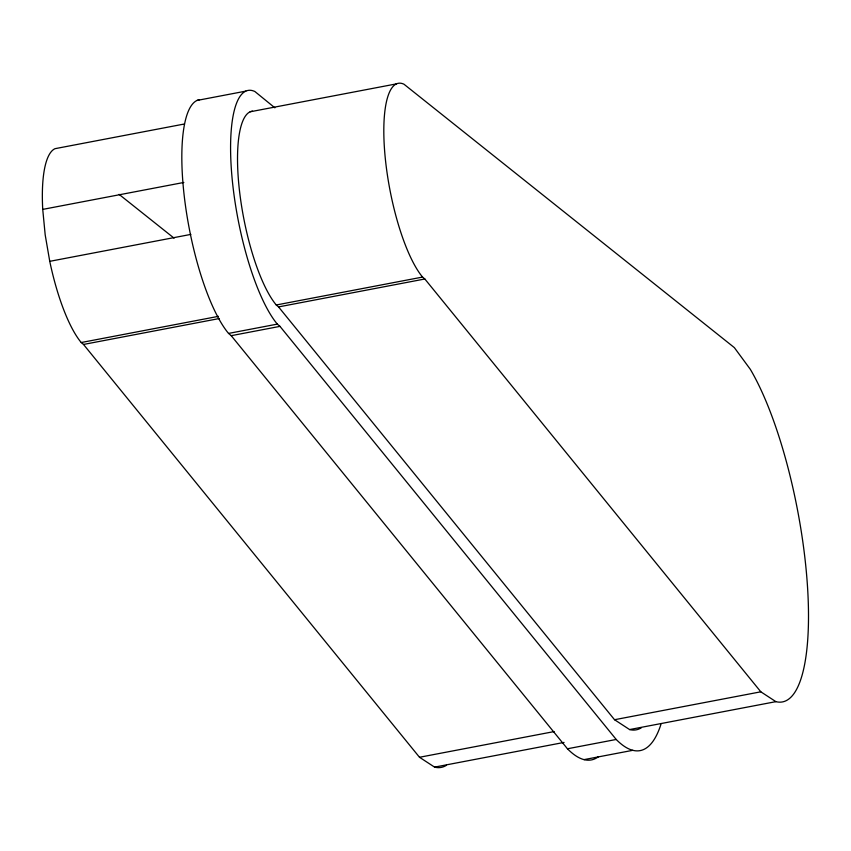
<?xml version="1.0" encoding="UTF-8"?>
<svg xmlns="http://www.w3.org/2000/svg" width="851" height="851" viewBox="0 0 851 851"><rect width="100%" height="100%" fill="white"/><g stroke="black" fill="none" stroke-linecap="round" stroke-linejoin="round"><path stroke-width="1.28" d="M197.049 100.439L245.811 91.131M184.486 123.98L55.017 148.68A103.067 28.221 79.2 0 0 42.731 209.389L45.188 234.865L49.752 261.331A103.067 28.221 79.2 0 0 81.228 342.527L83.504 344.453L419.5 757.273L434.584 767.123A185.656 50.826 79.2 0 0 446.413 765.294M250.151 111.789L396.438 83.877M42.731 209.389L183.848 182.454M49.752 261.331L190.869 234.397M252.513 111.13A102.726 28.126 79.2 0 0 239.791 193.347A102.726 28.126 79.2 0 0 276.267 304.988L422.564 277.075L424.83 278.99L760.826 691.81L775.889 701.649A185.316 50.73 79.2 0 0 807.046 580.137A185.316 50.73 79.2 0 0 750.316 369.313L734.349 347.612L403.959 84.206A102.726 28.126 79.2 0 0 385.141 156.839A102.726 28.126 79.2 0 0 422.564 277.075M81.228 342.527L218.462 316.338M276.267 304.988L278.543 306.913L424.83 278.99M83.504 344.453L219.441 318.508M199.485 99.705A123.884 33.912 79.2 0 0 184.656 199.538A123.884 33.912 79.2 0 0 228.547 333.422L277.309 324.114L279.979 326.369L616.209 739.466A206.463 56.528 79.2 0 0 660.929 724.392M228.547 333.422L231.217 335.677L279.979 326.369M278.543 306.913L614.539 719.723L760.826 691.81M419.5 757.273L554.15 731.573M614.539 719.723L629.591 729.562L775.889 701.649M434.584 767.123L564.053 742.423M231.217 335.677L567.447 748.774L616.209 739.466M584.041 759.624L632.804 750.316M274.873 107.822L254.885 91.525A123.884 33.912 79.2 0 0 232.185 179.125A123.884 33.912 79.2 0 0 277.309 324.114M119.076 194.358L174.072 238.142M641.399 727.733A185.316 50.73 79.2 0 1 629.591 729.562M598.498 756.667A206.463 56.528 79.2 0 1 567.447 748.774"/></g></svg>
